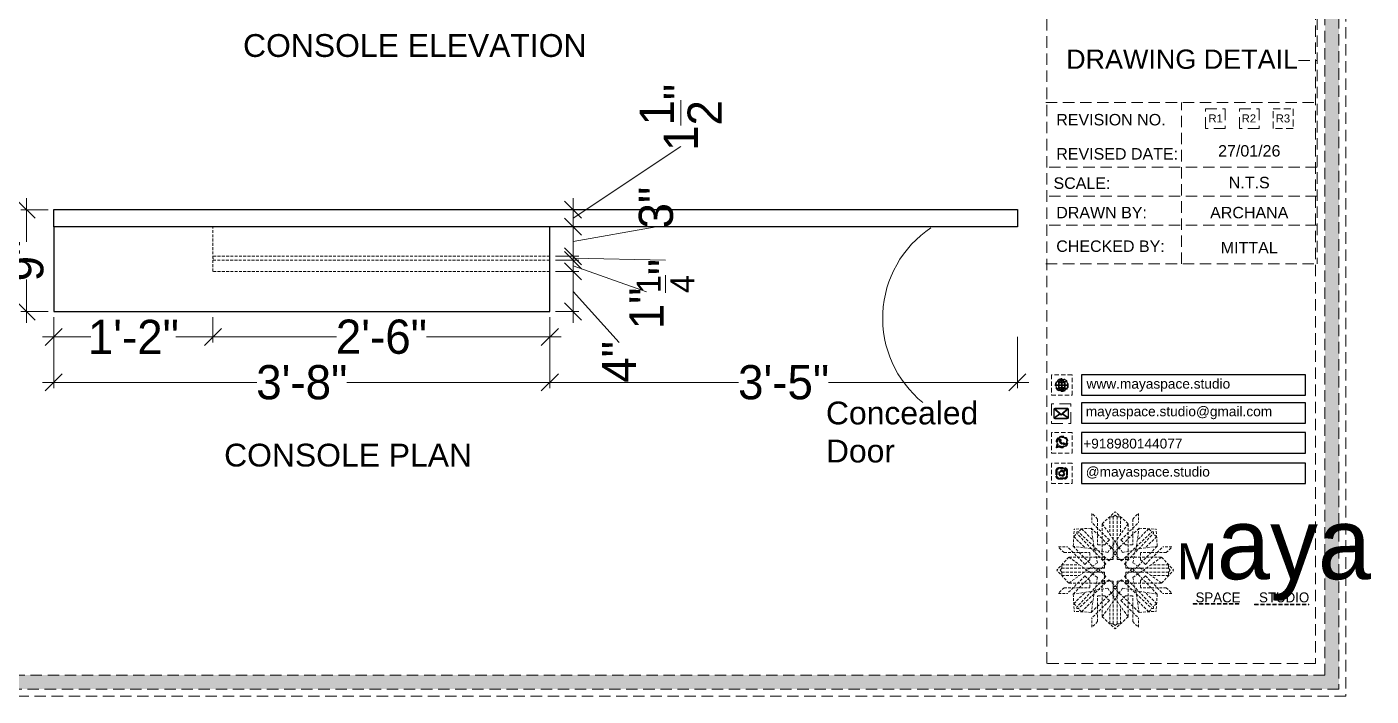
# Model space of a CAD drawing. Header units: millimetres. Extents: x 35877 to 3066687, y -650199 to -40525.
# Drawn here: x 145955 to 146072.9, y -179784.4 to -179725.8 of the extents above; entities that cross this region are included whole.
import ezdxf
from ezdxf.enums import TextEntityAlignment as Align

# ---------------------------------------------------------------- set-up
doc = ezdxf.new("R2010")
doc.units = ezdxf.units.MM
doc.header["$MEASUREMENT"] = 0
doc.header["$PDMODE"] = 35
for name, pattern in [('DASHED', [0.75, 0.5, -0.25]), ('DASHED2', [0.375, 0.25, -0.125]), ('DASHEDX2', [1.5, 1, -0.5])]:
    doc.linetypes.add(name, pattern=pattern)
doc.layers.get('Defpoints').update_dxf_attribs({"color": 220})
for name, color, linetype, lineweight in [('dim05', 1, 'Continuous', 13), ('Dimension', 10, 'DASHEDX2', 20), ('ELEC.', 5, 'Continuous', 20), ('FURNITURE', 32, 'Continuous', 9), ('furniture dimensions', 1, 'DASHED', 0), ('NAME PLATE', 7, 'Continuous', 25), ('wall', 7, 'Continuous', 30)]:
    doc.layers.add(name, color=color, linetype=linetype, lineweight=lineweight)
doc.styles.add('Arial', font='arial.ttf')
doc.styles.add('century g', font='GOTHIC.TTF')
doc.styles.get("Standard").update_dxf_attribs({"font": 'arial.ttf', "height": 6})
doc.dimstyles.new('Archana', dxfattribs={"dimtxt": 2, "dimasz": 0.75, "dimexe": 0.5, "dimexo": 0.5, "dimgap": 0, "dimtad": 0, "dimzin": 0, "dimdsep": 46, "dimlunit": 4, "dimtxsty": 'century g', "dimblk": 'OBLIQUE', "dimcen": 0, "dimdle": 1, "dimclrd": 256, "dimclre": 256, "dimclrt": 256, "dimadec": 0, "dimazin": 0, "dimtfac": 1, "dimtofl": 0, "dimtmove": 1, "dimatfit": 3, "dimfxl": 1, "dimfxlon": 1, "dimtolj": 1, "dimtzin": 0, "dimlwd": -1, "dimlwe": -1, "dimarcsym": 0})

# ---------------------------------------------------------------- blocks, each defined once
blk = doc.blocks.new('_Oblique')
at = {"layer": 'wall', "color": 0, "lineweight": -2}
blk.add_line((-0.5, -0.5), (0.5, 0.5), dxfattribs=at)
blk = doc.blocks.new('*D771')
at = {"layer": 'Defpoints', "color": 0, "linetype": 'Continuous', "lineweight": 0, "transparency": 16777216}
for p in [(146000.86, -179743.28), (146000.86, -179745.87), (146002.9, -179745.87)]:
    blk.add_point(p, dxfattribs=at)
at = {"layer": 'furniture dimensions', "color": 5, "linetype": 'Continuous', "transparency": 16777216}
for p, q in [((146002.9, -179742.28), (146002.9, -179746.87)), ((146002.9, -179744.57), (146010.18, -179743.28)), ((146001.36, -179745.87), (146003.4, -179745.87))]:
    blk.add_line(p, q, dxfattribs=at)
at = {"layer": 'furniture dimensions', "color": 5, "linetype": 'ByBlock', "transparency": 16777216}
blk.add_line((146001.36, -179743.28), (146003.4, -179743.28), dxfattribs=at)
at = {"layer": 'furniture dimensions', "color": 5, "linetype": 'Continuous', "transparency": 16777216, "xscale": 1.5, "yscale": 1.5, "zscale": 1.5}
for p, rotation in [((146002.9, -179743.28), 90), ((146002.9, -179745.87), 270)]:
    blk.add_blockref('_Oblique', p, dxfattribs=dict(at, rotation=rotation))
at = {"layer": 'furniture dimensions', "linetype": 'Continuous', "lineweight": 0, "transparency": 16777216, "insert": (146010.18, -179741.6), "char_height": 3, "attachment_point": 5, "rotation": 90, "style": 'century g'}
blk.add_mtext('\\A1;3"', dxfattribs=at)
blk = doc.blocks.new('*D772')
at = {"layer": 'Defpoints', "color": 0, "linetype": 'Continuous', "lineweight": 0, "transparency": 16777216}
for p in [(146000.86, -179745.87), (146000.86, -179746.21), (146002.9, -179746.21)]:
    blk.add_point(p, dxfattribs=at)
at = {"layer": 'furniture dimensions', "color": 5, "linetype": 'Continuous', "transparency": 16777216}
for p, q in [((146002.9, -179744.87), (146002.9, -179747.21)), ((146001.36, -179746.21), (146003.4, -179746.21)), ((146002.9, -179746.04), (146011, -179746.21))]:
    blk.add_line(p, q, dxfattribs=at)
at = {"layer": 'furniture dimensions', "color": 5, "linetype": 'ByBlock', "transparency": 16777216}
blk.add_line((146001.36, -179745.87), (146003.4, -179745.87), dxfattribs=at)
at = {"layer": 'furniture dimensions', "color": 5, "linetype": 'Continuous', "transparency": 16777216, "xscale": 1.5, "yscale": 1.5, "zscale": 1.5}
for p, rotation in [((146002.9, -179745.87), 90), ((146002.9, -179746.21), 270)]:
    blk.add_blockref('_Oblique', p, dxfattribs=dict(at, rotation=rotation))
at = {"layer": 'furniture dimensions', "linetype": 'Continuous', "lineweight": 0, "transparency": 16777216, "insert": (146011, -179747.59), "char_height": 3, "attachment_point": 5, "rotation": 90, "style": 'century g'}
blk.add_mtext('\\A1;{\\H0.7x;\\S1/4;}"', dxfattribs=at)
blk = doc.blocks.new('*D773')
at = {"layer": 'Defpoints', "color": 0, "linetype": 'Continuous', "lineweight": 0, "transparency": 16777216}
for p in [(146000.86, -179746.21), (146000.86, -179747.19), (146002.9, -179747.19)]:
    blk.add_point(p, dxfattribs=at)
at = {"layer": 'furniture dimensions', "color": 5, "linetype": 'ByBlock', "transparency": 16777216}
blk.add_line((146001.36, -179746.21), (146003.4, -179746.21), dxfattribs=at)
at = {"layer": 'furniture dimensions', "color": 5, "linetype": 'Continuous', "transparency": 16777216}
for p, q in [((146002.9, -179745.21), (146002.9, -179748.19)), ((146001.36, -179747.19), (146003.4, -179747.19)), ((146002.9, -179746.7), (146009.34, -179748.98))]:
    blk.add_line(p, q, dxfattribs=at)
at = {"layer": 'furniture dimensions', "color": 5, "linetype": 'Continuous', "transparency": 16777216, "xscale": 1.5, "yscale": 1.5, "zscale": 1.5}
for p, rotation in [((146002.9, -179746.21), 90), ((146002.9, -179747.19), 270)]:
    blk.add_blockref('_Oblique', p, dxfattribs=dict(at, rotation=rotation))
at = {"layer": 'furniture dimensions', "linetype": 'Continuous', "lineweight": 0, "transparency": 16777216, "insert": (146009.34, -179750.44), "char_height": 3, "attachment_point": 5, "rotation": 90, "style": 'century g'}
blk.add_mtext('\\A1;1"', dxfattribs=at)
blk = doc.blocks.new('*D774')
at = {"layer": 'Defpoints', "color": 0, "linetype": 'Continuous', "lineweight": 0, "transparency": 16777216}
for p in [(146000.86, -179747.19), (146000.86, -179750.71), (146002.9, -179750.71)]:
    blk.add_point(p, dxfattribs=at)
at = {"layer": 'furniture dimensions', "color": 5, "linetype": 'Continuous', "transparency": 16777216}
for p, q in [((146002.9, -179746.19), (146002.9, -179751.71)), ((146002.9, -179748.95), (146006.93, -179753.43)), ((146001.36, -179750.71), (146003.4, -179750.71))]:
    blk.add_line(p, q, dxfattribs=at)
at = {"layer": 'furniture dimensions', "color": 5, "linetype": 'ByBlock', "transparency": 16777216}
blk.add_line((146001.36, -179747.19), (146003.4, -179747.19), dxfattribs=at)
at = {"layer": 'furniture dimensions', "color": 5, "linetype": 'Continuous', "transparency": 16777216, "xscale": 1.5, "yscale": 1.5, "zscale": 1.5}
for p, rotation in [((146002.9, -179747.19), 90), ((146002.9, -179750.71), 270)]:
    blk.add_blockref('_Oblique', p, dxfattribs=dict(at, rotation=rotation))
at = {"layer": 'furniture dimensions', "linetype": 'Continuous', "lineweight": 0, "transparency": 16777216, "insert": (146006.93, -179755.13), "char_height": 3, "attachment_point": 5, "rotation": 90, "style": 'century g'}
blk.add_mtext('\\A1;4"', dxfattribs=at)
blk = doc.blocks.new('*D775')
at = {"layer": 'Defpoints', "color": 0, "linetype": 'Continuous', "lineweight": 0, "transparency": 16777216}
for p in [(146002.9, -179741.77), (146002.9, -179741.77), (146002.9, -179743.28)]:
    blk.add_point(p, dxfattribs=at)
at = {"layer": 'furniture dimensions', "color": 5, "linetype": 'Continuous', "transparency": 16777216}
for p, q in [((146002.9, -179742.53), (146012.34, -179736.23)), ((146002.9, -179744.28), (146002.9, -179740.77)), ((146002.9, -179741.77), (146002.4, -179741.77))]:
    blk.add_line(p, q, dxfattribs=at)
at = {"layer": 'furniture dimensions', "color": 5, "linetype": 'ByBlock', "transparency": 16777216}
blk.add_line((146002.9, -179743.28), (146003.4, -179743.28), dxfattribs=at)
at = {"layer": 'furniture dimensions', "color": 5, "linetype": 'Continuous', "transparency": 16777216, "xscale": 1.5, "yscale": 1.5, "zscale": 1.5}
for p, rotation in [((146002.9, -179741.77), 90), ((146002.9, -179743.28), 270)]:
    blk.add_blockref('_Oblique', p, dxfattribs=dict(at, rotation=rotation))
at = {"layer": 'furniture dimensions', "linetype": 'Continuous', "lineweight": 0, "transparency": 16777216, "insert": (146012.34, -179733.69), "char_height": 3, "attachment_point": 5, "rotation": 90, "style": 'century g'}
blk.add_mtext('\\A1;1{\\H1x;\\S1/2;}"', dxfattribs=at)
blk = doc.blocks.new('*D776')
at = {"layer": 'Defpoints', "color": 0, "linetype": 'Continuous', "lineweight": 0, "transparency": 16777216}
for p in [(145957.36, -179750.71), (145971.32, -179750.71), (145957.36, -179752.94)]:
    blk.add_point(p, dxfattribs=at)
at = {"layer": 'furniture dimensions', "color": 5, "linetype": 'Continuous', "transparency": 16777216}
for p, q in [((145957.36, -179751.21), (145957.36, -179753.44)), ((145956.36, -179752.94), (145960.62, -179752.94)), ((145972.32, -179752.94), (145968.06, -179752.94))]:
    blk.add_line(p, q, dxfattribs=at)
at = {"layer": 'furniture dimensions', "color": 5, "linetype": 'ByBlock', "transparency": 16777216}
blk.add_line((145971.32, -179751.21), (145971.32, -179753.44), dxfattribs=at)
at = {"layer": 'furniture dimensions', "color": 5, "linetype": 'Continuous', "transparency": 16777216, "xscale": 1.5, "yscale": 1.5, "zscale": 1.5, "rotation": 180}
blk.add_blockref('_Oblique', (145957.36, -179752.94), dxfattribs=at)
at = {"layer": 'furniture dimensions', "color": 5, "linetype": 'Continuous', "transparency": 16777216, "xscale": 1.5, "yscale": 1.5, "zscale": 1.5}
blk.add_blockref('_Oblique', (145971.32, -179752.94), dxfattribs=at)
at = {"layer": 'furniture dimensions', "linetype": 'Continuous', "lineweight": 0, "transparency": 16777216, "insert": (145964.34, -179752.94), "char_height": 3, "attachment_point": 5, "style": 'century g'}
blk.add_mtext('\\A1;1\'-2"', dxfattribs=at)
blk = doc.blocks.new('*D777')
at = {"layer": 'Defpoints', "color": 0, "linetype": 'Continuous', "lineweight": 0, "transparency": 16777216}
for p in [(145971.32, -179750.71), (146000.86, -179750.71), (146000.86, -179752.94)]:
    blk.add_point(p, dxfattribs=at)
at = {"layer": 'furniture dimensions', "color": 5, "linetype": 'ByBlock', "transparency": 16777216}
blk.add_line((145971.32, -179751.21), (145971.32, -179753.44), dxfattribs=at)
at = {"layer": 'furniture dimensions', "color": 5, "linetype": 'Continuous', "transparency": 16777216}
for p, q in [((146000.86, -179751.21), (146000.86, -179753.44)), ((145970.32, -179752.94), (145982.14, -179752.94)), ((146001.86, -179752.94), (145990.05, -179752.94))]:
    blk.add_line(p, q, dxfattribs=at)
at = {"layer": 'furniture dimensions', "color": 5, "linetype": 'Continuous', "transparency": 16777216, "xscale": 1.5, "yscale": 1.5, "zscale": 1.5, "rotation": 180}
blk.add_blockref('_Oblique', (145971.32, -179752.94), dxfattribs=at)
at = {"layer": 'furniture dimensions', "color": 5, "linetype": 'Continuous', "transparency": 16777216, "xscale": 1.5, "yscale": 1.5, "zscale": 1.5}
blk.add_blockref('_Oblique', (146000.86, -179752.94), dxfattribs=at)
at = {"layer": 'furniture dimensions', "linetype": 'Continuous', "lineweight": 0, "transparency": 16777216, "insert": (145986.09, -179752.94), "char_height": 3, "attachment_point": 5, "style": 'century g'}
blk.add_mtext('\\A1;2\'-6"', dxfattribs=at)
blk = doc.blocks.new('*D778')
at = {"layer": 'Defpoints', "color": 0, "linetype": 'Continuous', "lineweight": 0, "transparency": 16777216}
for p in [(145957.36, -179750.71), (146000.86, -179750.71), (146000.86, -179756.93)]:
    blk.add_point(p, dxfattribs=at)
at = {"layer": 'furniture dimensions', "color": 5, "linetype": 'ByBlock', "transparency": 16777216}
blk.add_line((145957.36, -179752.93), (145957.36, -179757.43), dxfattribs=at)
at = {"layer": 'furniture dimensions', "color": 5, "linetype": 'Continuous', "transparency": 16777216}
for p, q in [((146000.86, -179752.93), (146000.86, -179757.43)), ((145956.36, -179756.93), (145975.16, -179756.93)), ((146001.86, -179756.93), (145983.05, -179756.93))]:
    blk.add_line(p, q, dxfattribs=at)
at = {"layer": 'furniture dimensions', "color": 5, "linetype": 'Continuous', "transparency": 16777216, "xscale": 1.5, "yscale": 1.5, "zscale": 1.5, "rotation": 180}
blk.add_blockref('_Oblique', (145957.36, -179756.93), dxfattribs=at)
at = {"layer": 'furniture dimensions', "color": 5, "linetype": 'Continuous', "transparency": 16777216, "xscale": 1.5, "yscale": 1.5, "zscale": 1.5}
blk.add_blockref('_Oblique', (146000.86, -179756.93), dxfattribs=at)
at = {"layer": 'furniture dimensions', "linetype": 'Continuous', "lineweight": 0, "transparency": 16777216, "insert": (145979.11, -179756.93), "char_height": 3, "attachment_point": 5, "style": 'century g'}
blk.add_mtext('\\A1;3\'-8"', dxfattribs=at)
blk = doc.blocks.new('*D779')
at = {"layer": 'Defpoints', "color": 0, "linetype": 'Continuous', "lineweight": 0, "transparency": 16777216}
for p in [(145954.97, -179741.78), (145957.36, -179741.78), (145957.36, -179750.71)]:
    blk.add_point(p, dxfattribs=at)
at = {"layer": 'furniture dimensions', "color": 5, "linetype": 'Continuous', "transparency": 16777216}
for p, q in [((145954.97, -179740.78), (145954.97, -179744.59)), ((145956.86, -179741.78), (145954.47, -179741.78)), ((145954.97, -179751.71), (145954.97, -179747.9))]:
    blk.add_line(p, q, dxfattribs=at)
at = {"layer": 'furniture dimensions', "color": 5, "linetype": 'ByBlock', "transparency": 16777216}
blk.add_line((145956.86, -179750.71), (145954.47, -179750.71), dxfattribs=at)
at = {"layer": 'furniture dimensions', "color": 5, "linetype": 'Continuous', "transparency": 16777216, "xscale": 1.5, "yscale": 1.5, "zscale": 1.5}
for p, rotation in [((145954.97, -179741.78), 90), ((145954.97, -179750.71), 270)]:
    blk.add_blockref('_Oblique', p, dxfattribs=dict(at, rotation=rotation))
at = {"layer": 'furniture dimensions', "linetype": 'Continuous', "lineweight": 0, "transparency": 16777216, "insert": (145954.97, -179746.24), "char_height": 3, "attachment_point": 5, "rotation": 90, "style": 'century g'}
blk.add_mtext('\\A1;9"', dxfattribs=at)
blk = doc.blocks.new('*D780')
at = {"layer": 'Defpoints', "color": 0, "linetype": 'Continuous', "lineweight": 0, "transparency": 16777216}
for p in [(146041.86, -179743.28), (146000.86, -179750.71), (146041.86, -179756.93)]:
    blk.add_point(p, dxfattribs=at)
at = {"layer": 'furniture dimensions', "color": 5, "linetype": 'ByBlock', "transparency": 16777216}
blk.add_line((146000.86, -179752.93), (146000.86, -179757.43), dxfattribs=at)
at = {"layer": 'furniture dimensions', "color": 5, "linetype": 'Continuous', "transparency": 16777216}
for p, q in [((146041.86, -179752.93), (146041.86, -179757.43)), ((145999.86, -179756.93), (146017.41, -179756.93)), ((146042.86, -179756.93), (146025.3, -179756.93))]:
    blk.add_line(p, q, dxfattribs=at)
at = {"layer": 'furniture dimensions', "color": 5, "linetype": 'Continuous', "transparency": 16777216, "xscale": 1.5, "yscale": 1.5, "zscale": 1.5, "rotation": 180}
blk.add_blockref('_Oblique', (146000.86, -179756.93), dxfattribs=at)
at = {"layer": 'furniture dimensions', "color": 5, "linetype": 'Continuous', "transparency": 16777216, "xscale": 1.5, "yscale": 1.5, "zscale": 1.5}
blk.add_blockref('_Oblique', (146041.86, -179756.93), dxfattribs=at)
at = {"layer": 'furniture dimensions', "linetype": 'Continuous', "lineweight": 0, "transparency": 16777216, "insert": (146021.36, -179756.93), "char_height": 3, "attachment_point": 5, "style": 'century g'}
blk.add_mtext('\\A1;3\'-5"', dxfattribs=at)
blk = doc.blocks.new('FSFSF')
at = {"color": 42, "lineweight": 5, "true_color": 0xe0ac11}
for p, q in [((28600.03, 143.51), (28600.03, 140.16)), ((28602.15, 141.41), (28600.03, 143.51)), ((28603.86, 139.69), (28608.58, 144.08)), ((28613.31, 139.69), (28608.58, 144.08)), ((28615.02, 141.41), (28617.14, 143.51)), ((28617.14, 143.51), (28617.14, 140.16)), ((28606.47, 133.76), (28600.03, 140.16)), ((28602.15, 141.41), (28602.15, 131.95)), ((28603.86, 126.58), (28603.86, 139.69)), ((28603.86, 139.69), (28608.58, 133.02)), ((28607.9, 142.22), (28606.58, 142.22)), ((28606.58, 142.22), (28606.58, 135.84)), ((28607.9, 142.22), (28608.58, 142.85)), ((28607.9, 142.22), (28607.9, 126.58)), ((28609.27, 142.22), (28608.59, 142.85)), ((28613.31, 139.69), (28608.59, 133.02)), ((28609.27, 142.22), (28609.27, 126.58)), ((28609.27, 142.22), (28610.59, 142.22)), ((28610.59, 142.22), (28610.59, 135.84)), ((28610.7, 133.76), (28617.14, 140.16)), ((28613.31, 126.58), (28613.31, 139.69)), ((28615.02, 141.41), (28615.02, 131.95)), ((28593.19, 131.45), (28593.54, 137.71)), ((28593.39, 135), (28594.56, 136.12)), ((28593.39, 135), (28597.6, 130.78)), ((28599.8, 138.06), (28593.54, 137.71)), ((28595.12, 136.69), (28594.53, 136.69)), ((28594.56, 136.12), (28594.56, 136.71)), ((28605.17, 124.98), (28594.56, 136.12)), ((28596.24, 137.86), (28595.12, 136.69)), ((28606.27, 126.08), (28595.12, 136.69)), ((28596.24, 137.86), (28600.47, 133.65)), ((28601.03, 130), (28599.8, 138.06)), ((28599.8, 138.05), (28608.58, 129.56)), ((28606.47, 133.76), (28604.75, 131.95)), ((28617.37, 138.05), (28608.59, 129.56)), ((28610.7, 133.76), (28612.42, 131.95)), ((28610.9, 126.08), (28622.05, 136.69)), ((28612.02, 124.98), (28622.62, 136.12)), ((28616.14, 130), (28617.37, 138.06)), ((28620.93, 137.86), (28616.7, 133.65)), ((28617.37, 138.06), (28623.63, 137.71)), ((28623.8, 135), (28619.59, 130.78)), ((28620.93, 137.86), (28622.05, 136.69)), ((28622.05, 136.69), (28622.64, 136.69)), ((28622.62, 136.12), (28622.62, 136.71)), ((28623.8, 135), (28622.62, 136.12)), ((28624, 131.45), (28623.65, 137.71)), ((28587.73, 131.22), (28591.08, 131.22)), ((28589.84, 129.1), (28587.73, 131.22)), ((28589.84, 129.1), (28599.29, 129.1)), ((28597.49, 124.78), (28591.08, 131.22)), ((28593.19, 131.45), (28601.69, 122.67)), ((28601.25, 130.22), (28593.19, 131.45)), ((28599.29, 126.5), (28599.29, 129.1)), ((28605.86, 129.18), (28601.03, 130)), ((28602.07, 125.39), (28601.25, 130.22)), ((28604.75, 131.95), (28602.15, 131.95)), ((28605.86, 129.18), (28608.58, 133.02)), ((28607.9, 128.92), (28608.58, 129.56)), ((28607.9, 128.92), (28608.58, 128.27)), ((28611.31, 129.18), (28608.59, 133.02)), ((28609.27, 128.92), (28608.59, 129.56)), ((28609.27, 128.92), (28608.59, 128.27)), ((28611.31, 129.18), (28616.14, 130)), ((28612.42, 131.95), (28615.02, 131.95)), ((28615.12, 125.39), (28615.94, 130.22)), ((28623.99, 131.45), (28615.5, 122.67)), ((28615.94, 130.22), (28624, 131.45)), ((28627.34, 129.1), (28617.89, 129.1)), ((28617.89, 126.5), (28617.89, 129.1)), ((28619.7, 124.78), (28626.1, 131.22)), ((28629.45, 131.22), (28626.1, 131.22)), ((28627.34, 129.1), (28629.45, 131.22)), ((28591.56, 127.39), (28587.17, 122.66)), ((28589.03, 123.35), (28589.03, 124.67)), ((28589.03, 124.67), (28595.4, 124.67)), ((28604.66, 127.39), (28591.56, 127.39)), ((28591.56, 127.39), (28598.23, 122.67)), ((28597.49, 124.78), (28599.29, 126.5)), ((28602.07, 125.39), (28598.23, 122.67)), ((28605.17, 124.98), (28602.97, 122.67)), ((28603.68, 126.54), (28603.68, 127.39)), ((28604.66, 126.54), (28603.68, 126.54)), ((28604.71, 127.57), (28603.86, 127.57)), ((28607.9, 126.58), (28603.86, 126.58)), ((28604.66, 123.35), (28604.66, 127.39)), ((28604.7, 126.58), (28604.71, 127.57)), ((28606.27, 126.08), (28608.58, 128.27)), ((28610.9, 126.08), (28608.59, 128.27)), ((28609.27, 126.58), (28613.31, 126.58)), ((28612.02, 124.98), (28614.21, 122.67)), ((28612.46, 126.58), (28612.46, 127.57)), ((28612.46, 127.57), (28613.31, 127.57)), ((28612.52, 123.35), (28612.52, 127.39)), ((28612.52, 127.39), (28625.63, 127.39)), ((28612.52, 126.54), (28613.51, 126.54)), ((28613.51, 126.54), (28613.51, 127.39)), ((28615.12, 125.39), (28618.96, 122.67)), ((28619.7, 124.78), (28617.89, 126.5)), ((28625.63, 127.39), (28618.96, 122.67)), ((28628.16, 124.67), (28621.78, 124.67)), ((28625.63, 127.39), (28630.02, 122.66)), ((28628.16, 123.35), (28628.16, 124.67)), ((28591.56, 117.94), (28587.17, 122.66)), ((28589.03, 123.35), (28588.4, 122.67)), ((28589.03, 121.98), (28588.4, 122.65)), ((28589.03, 123.35), (28604.66, 123.35)), ((28589.03, 121.98), (28604.66, 121.98)), ((28589.03, 121.98), (28589.03, 120.66)), ((28589.03, 120.66), (28595.4, 120.66)), ((28597.49, 120.54), (28591.08, 114.11)), ((28591.56, 117.94), (28598.23, 122.65)), ((28593.19, 113.88), (28601.69, 122.65)), ((28605.17, 120.35), (28594.56, 109.2)), ((28606.27, 119.15), (28595.12, 108.54)), ((28597.49, 120.54), (28599.29, 118.83)), ((28602.07, 119.94), (28598.23, 122.65)), ((28599.29, 118.83), (28599.29, 116.23)), ((28602.07, 119.94), (28601.25, 115.1)), ((28602.33, 123.35), (28601.69, 122.67)), ((28602.33, 121.98), (28601.69, 122.65)), ((28602.33, 123.35), (28602.97, 122.67)), ((28602.33, 121.98), (28602.97, 122.65)), ((28605.17, 120.35), (28602.97, 122.65)), ((28604.66, 118.78), (28603.68, 118.78)), ((28603.68, 118.78), (28603.68, 117.94)), ((28607.9, 118.65), (28603.86, 118.65)), ((28603.86, 118.65), (28603.86, 105.54)), ((28604.66, 121.98), (28604.66, 117.94)), ((28604.7, 118.65), (28604.71, 117.66)), ((28606.27, 119.15), (28608.58, 116.96)), ((28607.9, 103.01), (28607.9, 118.65)), ((28610.9, 119.15), (28608.59, 116.96)), ((28609.27, 118.65), (28613.31, 118.65)), ((28609.27, 103.01), (28609.27, 118.65)), ((28610.9, 119.15), (28622.05, 108.54)), ((28612.02, 120.35), (28614.21, 122.65)), ((28612.02, 120.35), (28622.62, 109.2)), ((28612.46, 118.65), (28612.46, 117.66)), ((28628.16, 123.35), (28612.52, 123.35)), ((28612.52, 121.98), (28612.52, 117.94)), ((28628.16, 121.98), (28612.52, 121.98)), ((28612.52, 118.78), (28613.51, 118.78)), ((28613.31, 118.65), (28613.31, 105.54)), ((28613.51, 118.78), (28613.51, 117.94)), ((28614.85, 123.35), (28614.21, 122.67)), ((28614.85, 121.98), (28614.21, 122.65)), ((28614.85, 123.35), (28615.5, 122.67)), ((28614.85, 121.98), (28615.5, 122.65)), ((28615.12, 119.94), (28618.96, 122.65)), ((28615.12, 119.94), (28615.94, 115.1)), ((28623.99, 113.88), (28615.5, 122.65)), ((28619.7, 120.54), (28617.89, 118.83)), ((28617.89, 118.83), (28617.89, 116.23)), ((28625.63, 117.94), (28618.96, 122.65)), ((28619.7, 120.54), (28626.1, 114.11)), ((28628.16, 120.66), (28621.78, 120.66)), ((28625.63, 117.94), (28630.02, 122.66)), ((28628.16, 123.35), (28628.78, 122.67)), ((28628.16, 121.98), (28628.78, 122.65)), ((28628.16, 121.98), (28628.16, 120.66)), ((28589.84, 116.23), (28587.73, 114.11)), ((28587.73, 114.11), (28591.08, 114.11)), ((28589.84, 116.23), (28599.29, 116.23)), ((28604.66, 117.94), (28591.56, 117.94)), ((28601.25, 115.1), (28593.19, 113.87)), ((28593.19, 113.87), (28593.54, 107.62)), ((28593.39, 110.32), (28597.6, 114.55)), ((28599.8, 107.17), (28608.58, 115.67)), ((28601.03, 115.23), (28599.8, 107.17)), ((28605.86, 116.05), (28601.03, 115.23)), ((28604.71, 117.66), (28603.86, 117.66)), ((28605.86, 116.05), (28608.58, 112.21)), ((28607.9, 116.31), (28608.58, 116.96)), ((28607.9, 116.31), (28608.58, 115.67)), ((28609.27, 116.31), (28608.59, 116.96)), ((28609.27, 116.31), (28608.59, 115.67)), ((28611.31, 116.05), (28608.59, 112.21)), ((28617.37, 107.17), (28608.59, 115.67)), ((28611.31, 116.05), (28616.14, 115.23)), ((28612.46, 117.66), (28613.31, 117.66)), ((28612.52, 117.94), (28625.63, 117.94)), ((28615.94, 115.1), (28624, 113.87)), ((28616.14, 115.23), (28617.37, 107.17)), ((28627.34, 116.23), (28617.89, 116.23)), ((28623.8, 110.32), (28619.59, 114.55)), ((28624, 113.87), (28623.65, 107.62)), ((28629.45, 114.11), (28626.1, 114.11)), ((28627.34, 116.23), (28629.45, 114.11)), ((28593.39, 110.32), (28594.56, 109.2)), ((28594.56, 109.2), (28594.56, 108.61)), ((28596.24, 107.37), (28600.47, 111.58)), ((28606.47, 111.47), (28600.03, 105.07)), ((28602.15, 103.82), (28602.15, 113.27)), ((28604.75, 113.27), (28602.15, 113.27)), ((28603.86, 105.54), (28608.58, 112.21)), ((28606.47, 111.47), (28604.75, 113.27)), ((28606.58, 103.01), (28606.58, 109.38)), ((28613.31, 105.54), (28608.59, 112.21)), ((28610.59, 103.01), (28610.59, 109.38)), ((28610.7, 111.47), (28612.42, 113.27)), ((28610.7, 111.47), (28617.14, 105.07)), ((28612.42, 113.27), (28615.02, 113.27)), ((28615.02, 103.82), (28615.02, 113.27)), ((28620.93, 107.37), (28616.7, 111.58)), ((28623.8, 110.32), (28622.62, 109.2)), ((28622.62, 109.2), (28622.62, 108.61)), ((28599.8, 107.17), (28593.54, 107.52)), ((28595.12, 108.54), (28594.53, 108.54)), ((28596.24, 107.37), (28595.12, 108.54)), ((28600.03, 101.71), (28600.03, 105.07)), ((28602.15, 103.82), (28600.03, 101.71)), ((28603.86, 105.54), (28608.58, 101.15)), ((28613.31, 105.54), (28608.58, 101.15)), ((28615.02, 103.82), (28617.14, 101.71)), ((28617.14, 101.71), (28617.14, 105.07)), ((28617.37, 107.17), (28623.63, 107.52)), ((28620.93, 107.37), (28622.05, 108.54)), ((28622.05, 108.54), (28622.64, 108.54)), ((28607.9, 103.01), (28606.58, 103.01)), ((28607.9, 103.01), (28608.58, 102.38)), ((28609.27, 103.01), (28608.59, 102.38)), ((28609.27, 103.01), (28610.59, 103.01))]:
    blk.add_line(p, q, dxfattribs=at)
blk = doc.blocks.new('hgwg')
at = {"layer": 'Dimension', "true_color": 0xd39e00}
h = blk.add_hatch(color=42, dxfattribs=at)
h.dxf.hatch_style = 1
h.paths.add_polyline_path([(27505.71, 45.05), (27494.27, 45.05), (27494.27, 44.9), (27505.71, 44.9)])
h = blk.add_hatch(color=42, dxfattribs=at)
h.dxf.hatch_style = 1
h.paths.add_polyline_path([(27523.3, 44.9), (27509.68, 44.9), (27509.68, 44.75), (27523.3, 44.75)])
at = {"layer": 'Dimension', "color": 42, "true_color": 0xd39e00}
for p, q in [((27494.27, 45.05), (27505.71, 45.05)), ((27494.27, 44.9), (27494.27, 45.05)), ((27494.27, 44.9), (27505.71, 44.9)), ((27505.71, 45.05), (27505.71, 44.9)), ((27509.68, 44.9), (27523.3, 44.9)), ((27509.68, 44.9), (27509.68, 44.75)), ((27509.68, 44.75), (27523.3, 44.75)), ((27523.3, 44.75), (27523.3, 44.9))]:
    blk.add_line(p, q, dxfattribs=at)
at = {"layer": 'Dimension', "color": 42, "true_color": 0xd39e00, "attachment_point": 1}
for s, width, insert, char_height in [('{\\fCinzel|b0|i0|c0|p2;\\H1.5x;M\\fAmsterdam One|b0|i0|c0|p2;\\H2x;aya}', 85.3277, (27490.17, 69.17), 6), ('{\\fCinzel|b0|i0|c0|p0;SPACE     STUDIO}', 66.129, (27494.83, 47.86), 2.5)]:
    blk.add_mtext_dynamic_manual_height_columns(s, width=width, gutter_width=30, heights=[0], dxfattribs=dict(at, insert=insert, char_height=char_height))
blk = doc.blocks.new('aggerg')
at = {"layer": 'Dimension', "color": 42, "true_color": 0xd39e00}
blk.add_lwpolyline([(-1.41, 1.41), (1.41, 1.41), (1.41, -1.41), (-1.41, -1.41)], close=True, dxfattribs=at)
at = {"layer": 'NAME PLATE', "lineweight": 0, "insert": (-0.03, 0.62), "char_height": 1.151, "width": 2.2458, "attachment_point": 2, "style": 'Arial'}
blk.add_mtext('R3', dxfattribs=at)
blk = doc.blocks.new('QEGW4TG')
at = {"layer": 'Dimension', "true_color": 0x000000}
h = blk.add_hatch(color=18, dxfattribs=at)
h.dxf.hatch_style = 1
h.paths.add_polyline_path([(2.69, 1.93, 0.170513), (2.95, 1.97, 0.190337), (3.11, 2.18, 0.316231), (3.07, 2.28), (2.79, 2.37, 0.273721), (2.69, 2.34, 0.040749), (2.63, 2.27, -0.441282), (2.53, 2.25, -0.11828), (2.06, 2.64, -0.441282), (2.07, 2.74, 0.040749), (2.13, 2.81, 0.290083), (2.14, 2.92), (2.01, 3.18, 0.316231), (1.91, 3.2, 0.190337), (1.73, 3, 0.170513), (1.72, 2.74, 0.252784)], flags=0)
h.paths.add_polyline_path([(1.19, 1.98), (1.03, 1.3, 0.550912), (1.11, 1.23), (1.75, 1.39, 6.344125)])
h.paths.add_polyline_path([(1.81, 1.7), (1.4, 1.6), (1.5, 2.03, -9.071339)], flags=16)
h.paths.add_polyline_path([(3.11, 2.16, -0.17811), (2.95, 1.97, -0.170513), (2.69, 1.93, -0.252784), (1.72, 2.74, -0.170513), (1.73, 3, -0.17811), (1.89, 3.19, -0.370089), (2.01, 3.18), (2.14, 2.92, -0.307185), (2.13, 2.8, -0.041087), (2.06, 2.73, 0.321676), (2.05, 2.65, 0.126524), (2.55, 2.24, 0.312216), (2.62, 2.26, -0.041087), (2.68, 2.34, -0.290673), (2.79, 2.37), (3.07, 2.28, -0.370089)], flags=0)
h = blk.add_hatch(color=18, dxfattribs=at)
h.dxf.hatch_style = 1
h.paths.add_polyline_path([(2.79, 2.37, 0.273721), (2.69, 2.34, 0.040749), (2.63, 2.27, -0.441282), (2.53, 2.25, -0.11828), (2.06, 2.64, -0.441282), (2.07, 2.74, 0.040749), (2.13, 2.81, 0.290083), (2.14, 2.92), (2.01, 3.18, 0.316231), (1.91, 3.2, 0.190337), (1.73, 3, 0.170513), (1.72, 2.74, 0.252784), (2.69, 1.93, 0.170513), (2.95, 1.97, 0.190337), (3.11, 2.18, 0.316231), (3.07, 2.28)])
for p, q in [((2.01, 3.18), (2.14, 2.92)), ((1.19, 1.98), (1.03, 1.3)), ((1.1, 1.23), (1.75, 1.39)), ((1.5, 2.03), (1.4, 1.6)), ((1.4, 1.6), (1.81, 1.7)), ((3.07, 2.28), (2.8, 2.36))]:
    blk.add_line(p, q)
blk.add_lwpolyline([(0, 0), (4.68, 0), (4.68, 4.68), (0, 4.68)], close=True)
for centre, radius, start, end in [((2.39, 2.56), 1.34, 241.4727, 205.6422), ((2.39, 2.56), 1.04, 235.9962, 210.8333), ((2.07, 2.87), 0.364, 118.9685, 159.3648), ((1.94, 3.12), 0.0896, 41.8985, 123.1344), ((1.09, 1.29), 0.0598, 164.8483, 282.1458), ((2.09, 2.87), 0.39, 159.7007, 198.4072), ((2.96, 3.23), 1.33, 201.4218, 258.1669), ((2.11, 2.68), 0.066, 135.9932, 224.8892), ((1.67, 3.16), 0.586, 312.4617, 321.8728), ((3.12, 3.42), 1.31, 216.5455, 243.5279), ((2.05, 2.87), 0.104, 320.3924, 28.6971), ((2.57, 2.3), 0.066, 234.2482, 323.1441), ((3.11, 1.94), 0.586, 137.2645, 146.6756), ((2.76, 2.27), 0.104, 70.4402, 138.745), ((2.75, 2.31), 0.39, 260.7301, 299.4366), ((2.76, 2.29), 0.364, 299.7725, 340.1688), ((3.03, 2.2), 0.0896, 336.0029, 57.2388)]:
    blk.add_arc(centre, radius, start, end)
blk = doc.blocks.new('ASGERG')
at = {"layer": 'Dimension', "true_color": 0x000000}
h = blk.add_hatch(color=18, dxfattribs=at)
h.dxf.hatch_style = 1
h.paths.add_polyline_path([(0.99, 1.7, 0.353872), (1.69, 1.03), (2.96, 1.03, 0.353872), (3.66, 1.7), (3.66, 2.99, 0.353872), (2.96, 3.67), (1.69, 3.67, 0.353872), (0.99, 2.99)])
h.paths.add_polyline_path([(1.27, 2.97, -0.353872), (1.72, 3.4), (2.94, 3.4, -0.353872), (3.38, 2.97), (3.38, 1.72, -0.353872), (2.94, 1.3), (1.72, 1.3, -0.353872), (1.27, 1.72)], flags=16)
h.paths.add_polyline_path([(3.02, 2.35, -1), (1.64, 2.35, -1)], flags=0)
h.paths.add_polyline_path([(2.74, 2.35, -1), (1.92, 2.35, -1)], flags=0)
h.paths.add_polyline_path([(2.86, 3.02, -1), (3.19, 3.02, -1)], flags=0)
h.paths.add_polyline_path([(1.64, 2.35, 1), (3.02, 2.35, 1)], flags=0)
h = blk.add_hatch(color=18, dxfattribs=at)
h.dxf.hatch_style = 1
h.paths.add_polyline_path([(3.19, 3.02, 1), (2.86, 3.02, 1)])
h = blk.add_hatch(color=18, dxfattribs=at)
h.dxf.hatch_style = 1
h.paths.add_polyline_path([(1.64, 2.35, 1), (3.02, 2.35, 1)])
h.paths.add_polyline_path([(2.74, 2.35, -1), (1.92, 2.35, -1)], flags=16)
for p, q in [((1.69, 3.67), (2.96, 3.67)), ((2.94, 3.4), (1.72, 3.4)), ((0.99, 2.99), (0.99, 1.7)), ((1.27, 2.97), (1.27, 1.72)), ((1.69, 1.03), (2.96, 1.03)), ((2.94, 1.3), (1.72, 1.3)), ((3.38, 2.97), (3.38, 1.72)), ((3.66, 2.99), (3.66, 1.7))]:
    blk.add_line(p, q)
blk.add_lwpolyline([(0, 0), (4.68, 0), (4.68, 4.68), (0, 4.68)], close=True)
for centre, radius in [((3.02, 3.02), 0.168), ((2.33, 2.35), 0.694), ((2.33, 2.35), 0.414)]:
    blk.add_circle(centre, radius)
for centre, radius, start, end in [((1.76, 2.89), 0.778, 94.8631, 172.8127), ((1.76, 2.91), 0.491, 94.8631, 172.8127), ((2.9, 2.91), 0.491, 7.1873, 85.1369), ((2.89, 2.89), 0.778, 7.1873, 85.1369), ((1.76, 1.8), 0.778, 187.1873, 265.1369), ((1.76, 1.78), 0.491, 187.1873, 265.1369), ((2.9, 1.78), 0.491, 274.8631, 352.8127), ((2.89, 1.8), 0.778, 274.8631, 352.8127)]:
    blk.add_arc(centre, radius, start, end)
blk = doc.blocks.new('DTGWEGEARG')
at = {"layer": 'Dimension', "true_color": 0x000000}
h = blk.add_hatch(color=18, dxfattribs=at)
h.dxf.hatch_style = 1
h.paths.add_polyline_path([(3.83, 2.34, 1), (0.85, 2.34, 1)])
h.paths.add_polyline_path([(2.51, 1.01, 0.105795), (2.96, 1.58, -0.055205), (3.3, 1.41, -0.169822)], flags=16)
h.paths.add_polyline_path([(2.41, 1.12), (2.41, 1.69, -0.058279), (2.81, 1.63, -0.103353)], flags=16)
h.paths.add_polyline_path([(2.26, 1.13, -0.101741), (1.87, 1.63, -0.057171), (2.26, 1.69)], flags=16)
h.paths.add_polyline_path([(2.17, 1.01, -0.169822), (1.38, 1.41, -0.055205), (1.72, 1.58, 0.105795)], flags=16)
h.paths.add_polyline_path([(3.02, 1.72, 0.081336), (3.13, 2.27), (3.68, 2.27, -0.152069), (3.4, 1.52, 0.05687)], flags=16)
h.paths.add_polyline_path([(2.87, 1.77, 0.061945), (2.41, 1.84), (2.41, 2.27), (2.98, 2.27, -0.081344)], flags=16)
h.paths.add_polyline_path([(2.26, 1.84, 0.060923), (1.8, 1.77, -0.081344), (1.7, 2.27), (2.26, 2.27)], flags=16)
h.paths.add_polyline_path([(1.66, 1.72, 0.05687), (1.28, 1.52, -0.152069), (1, 2.27), (1.55, 2.27, 0.081336)], flags=16)
h.paths.add_polyline_path([(2.41, 2.42), (2.41, 2.83, 0.061945), (2.87, 2.91, -0.080009), (2.98, 2.42)], flags=16)
h.paths.add_polyline_path([(3.13, 2.42, 0.080116), (3.02, 2.96, 0.05687), (3.4, 3.16, 0.028258), (3.3, 3.27, -0.055205), (2.96, 3.1, 0.105795), (2.51, 3.67, -0.36029), (3.68, 2.42)], flags=16)
h.paths.add_polyline_path([(2.26, 2.42), (1.7, 2.42, -0.080009), (1.8, 2.91, 0.060923), (2.26, 2.84)], flags=16)
h.paths.add_polyline_path([(1.55, 2.42), (1, 2.42, -0.150466), (1.28, 3.16, 0.05687), (1.66, 2.96, 0.080116)], flags=16)
h.paths.add_polyline_path([(2.41, 2.98), (2.41, 3.56, -0.103353), (2.81, 3.05, -0.058279)], flags=16)
h.paths.add_polyline_path([(2.26, 2.99, -0.057171), (1.87, 3.05, -0.101741), (2.26, 3.55)], flags=16)
h.paths.add_polyline_path([(1.72, 3.1, -0.055205), (1.38, 3.27, -0.169822), (2.17, 3.67, 0.105795)], flags=16)
blk.add_lwpolyline([(0, 0), (4.68, 0), (4.68, 4.68), (0, 4.68)], close=True)
at = {"layer": 'Dimension', "color": 18, "true_color": 0x000000}
for p, q in [((2.26, 3.55), (2.26, 2.99)), ((2.41, 3.56), (2.41, 2.98)), ((1, 2.42), (1.55, 2.42)), ((1, 2.27), (1.55, 2.27)), ((1.7, 2.42), (2.26, 2.42)), ((1.7, 2.27), (2.26, 2.27)), ((2.26, 2.84), (2.26, 2.42)), ((2.26, 2.27), (2.26, 1.84)), ((2.26, 1.69), (2.26, 1.13)), ((2.41, 2.83), (2.41, 2.42)), ((2.41, 2.42), (2.98, 2.42)), ((2.41, 2.27), (2.98, 2.27)), ((2.41, 2.27), (2.41, 1.84)), ((2.41, 1.69), (2.41, 1.12)), ((3.13, 2.42), (3.68, 2.42)), ((3.13, 2.27), (3.68, 2.27))]:
    blk.add_line(p, q, dxfattribs=at)
blk.add_circle((2.34, 2.34), 1.49, dxfattribs=at)
for centre, radius, start, end in [((2.34, 2.34), 1.34, 142.3819, 176.6093), ((2.34, 4.74), 1.9, 236.1399, 249.1595), ((2.34, 2.34), 1.34, 97.3549, 135.9073), ((2.34, 4.74), 1.75, 236.7417, 249.3811), ((3.28, 2.34), 1.73, 129.9301, 154.0867), ((3.28, 2.34), 1.58, 130.1073, 153.3446), ((1.4, 2.34), 1.58, 26.6554, 50.2584), ((2.34, 2.34), 1.34, 3.3907, 82.6451), ((1.4, 2.34), 1.73, 25.9133, 50.0699), ((2.34, 4.74), 1.75, 290.6189, 303.2583), ((2.34, 4.74), 1.9, 290.8405, 303.8601), ((2.34, 2.34), 1.34, 183.0315, 217.6181), ((2.34, -0.06), 1.9, 110.8405, 123.8601), ((2.34, -0.06), 1.75, 110.6189, 123.2583), ((2.34, 2.34), 1.34, 224.0927, 262.6451), ((3.28, 2.34), 1.73, 159.0567, 177.3789), ((3.28, 2.34), 1.73, 182.3435, 200.9433), ((3.28, 2.34), 1.58, 158.8325, 177.1302), ((3.28, 2.34), 1.58, 182.5658, 201.1675), ((3.28, 2.34), 1.73, 205.9133, 230.0699), ((2.34, 4.74), 1.9, 253.6799, 267.6253), ((2.34, -0.06), 1.9, 92.3747, 106.3201), ((2.34, 4.74), 1.75, 254.3336, 267.422), ((2.34, -0.06), 1.75, 92.578, 105.6664), ((3.28, 2.34), 1.58, 206.6554, 229.8927), ((2.34, 4.74), 1.75, 272.3248, 285.6664), ((2.34, 4.74), 1.9, 272.1415, 286.3201), ((2.34, -0.06), 1.9, 73.6799, 87.8585), ((2.34, -0.06), 1.75, 74.3336, 87.6752), ((1.4, 2.34), 1.58, 309.7416, 333.3446), ((1.4, 2.34), 1.73, 309.9301, 334.0867), ((2.34, 2.34), 1.34, 277.3549, 315.9073), ((1.4, 2.34), 1.58, 2.8698, 21.1675), ((1.4, 2.34), 1.58, 338.8325, 357.4342), ((2.34, -0.06), 1.75, 56.7417, 69.3811), ((1.4, 2.34), 1.73, 2.6211, 20.9433), ((1.4, 2.34), 1.73, 339.0567, 357.6565), ((2.34, -0.06), 1.9, 56.1399, 69.1595), ((2.34, 2.34), 1.34, 322.3819, 356.9685)]:
    blk.add_arc(centre, radius, start, end, dxfattribs=at)

msp = doc.modelspace()

# ---------------------------------------------------------------- hatches: boundary and pattern name
at = {"layer": 'Dimension', "true_color": 0xd39e00, "transparency": 33554687}
h = msp.add_hatch(color=42, dxfattribs=at)
h.paths.add_polyline_path([(145894.684, -179660.38), (145894.684, -179783.822), (146070.059, -179783.822), (146070.059, -179660.38)])
h.paths.add_polyline_path([(145895.915, -179661.611), (146068.828, -179661.611), (146068.828, -179782.591), (145895.915, -179782.591)], flags=16)
at = {"layer": 'Dimension', "true_color": 0x000000, "transparency": 33554687}
h = msp.add_hatch(color=18, dxfattribs=at)
h.dxf.hatch_style = 1
h.paths.add_polyline_path([(146046.22, -179760.108, 0.4142136), (146046.35, -179759.977), (146046.35, -179759.324, 0.4142136), (146046.22, -179759.193), (146045.182, -179759.193, 0.4142136), (146045.051, -179759.324), (146045.051, -179759.977, 0.4142136), (146045.182, -179760.108)])
h.paths.add_polyline_path([(146045.797, -179759.714), (146046.277, -179760.035, -0.1989124), (146046.22, -179760.059), (146045.182, -179760.059, -0.1989124), (146045.124, -179760.035), (146045.604, -179759.714), (146045.701, -179759.804)], flags=16)
h.paths.add_polyline_path([(146045.701, -179759.737), (146045.172, -179759.243, -0.0287833), (146045.182, -179759.242), (146046.22, -179759.242, -0.0287833), (146046.229, -179759.243)], flags=16)
h.paths.add_polyline_path([(146045.834, -179759.68), (146046.277, -179759.265, -0.2024819), (146046.301, -179759.324), (146046.301, -179759.977, -0.043076), (146046.3, -179759.991)], flags=16)
h.paths.add_polyline_path([(146045.567, -179759.68), (146045.101, -179759.991, -0.043076), (146045.1, -179759.977), (146045.1, -179759.324, -0.2024819), (146045.125, -179759.265)], flags=16)

# ---------------------------------------------------------------- linework, layer by layer
at = {"color": 18, "true_color": 0x000000, "transparency": 33554687, "elevation": 3.831}
for points in [[(146047.481, -179758.061), (146067.132, -179758.061), (146067.132, -179756.265), (146047.481, -179756.265)], [(146047.481, -179760.512), (146067.132, -179760.512), (146067.132, -179758.716), (146047.481, -179758.716)], [(146047.49, -179763.127), (146067.132, -179763.127), (146067.132, -179761.331), (146047.49, -179761.331)], [(146047.481, -179765.804), (146067.132, -179765.804), (146067.132, -179764.008), (146047.481, -179764.008)]]:
    msp.add_lwpolyline(points, close=True, dxfattribs=at)
at = {"layer": 'Dimension', "color": 42, "true_color": 0xd39e00, "transparency": 33554687}
for p, q in [((146068.138, -179725.003, 3.831), (146068.138, -179746.543, 3.831)), ((146066.498, -179728.696, 3.831), (146068.138, -179728.696, 3.831)), ((146044.357, -179732.388, 3.831), (146068.138, -179732.388, 3.831)), ((146056.248, -179746.543, 3.831), (146056.248, -179732.388, 3.831)), ((146068.138, -179738.05, 3.831), (146044.357, -179738.05, 3.831)), ((146068.138, -179740.6, 3.831), (146044.357, -179740.6, 3.831)), ((146068.138, -179743.15, 3.831), (146044.357, -179743.15, 3.831)), ((146044.357, -179746.543, 3.831), (146068.138, -179746.543, 3.831))]:
    msp.add_line(p, q, dxfattribs=at)
at = {"layer": 'Dimension', "color": 18, "true_color": 0x000000, "transparency": 33554687}
for p, q in [((146045.051, -179759.324, 3.831), (146045.051, -179759.977, 3.831)), ((146045.1, -179759.324, 3.831), (146045.1, -179759.977, 3.831)), ((146045.125, -179759.265, 3.831), (146045.567, -179759.68, 3.831)), ((146045.172, -179759.243, 3.831), (146045.701, -179759.737, 3.831)), ((146045.182, -179759.193, 3.831), (146046.22, -179759.193, 3.831)), ((146045.182, -179759.242, 3.831), (146046.22, -179759.242, 3.831)), ((146045.701, -179759.737, 3.831), (146046.229, -179759.243, 3.831)), ((146045.834, -179759.68, 3.831), (146046.277, -179759.265, 3.831)), ((146046.301, -179759.324, 3.831), (146046.301, -179759.977, 3.831)), ((146046.35, -179759.324, 3.831), (146046.35, -179759.977, 3.831)), ((146045.101, -179759.991, 3.831), (146045.567, -179759.68, 3.831)), ((146045.124, -179760.035, 3.831), (146045.604, -179759.714, 3.831)), ((146045.182, -179760.059, 3.831), (146046.22, -179760.059, 3.831)), ((146045.182, -179760.108, 3.831), (146046.22, -179760.108, 3.831)), ((146045.604, -179759.714, 3.831), (146045.701, -179759.804, 3.831)), ((146045.701, -179759.804, 3.831), (146045.797, -179759.714, 3.831)), ((146046.277, -179760.035, 3.831), (146045.797, -179759.714, 3.831)), ((146046.3, -179759.991, 3.831), (146045.834, -179759.68, 3.831))]:
    msp.add_line(p, q, dxfattribs=at)
at = {"layer": 'Dimension', "color": 42, "true_color": 0xd39e00, "transparency": 33554687, "elevation": 3.831}
for points in [[(145894.069, -179659.765), (146070.675, -179659.765), (146070.675, -179784.438), (145894.069, -179784.438)], [(145894.684, -179660.38), (146070.059, -179660.38), (146070.059, -179783.822), (145894.684, -179783.822)], [(145895.915, -179661.611), (146068.828, -179661.611), (146068.828, -179782.591), (145895.915, -179782.591)], [(146044.43, -179781.578), (146044.43, -179662.624), (146067.995, -179662.624), (146067.995, -179781.578)], [(146058.352, -179732.936), (146060.088, -179732.936), (146060.088, -179734.671), (146058.352, -179734.671)], [(146061.325, -179732.936), (146063.06, -179732.936), (146063.06, -179734.671), (146061.325, -179734.671)]]:
    msp.add_lwpolyline(points, close=True, dxfattribs=at)
at = {"layer": 'Dimension', "transparency": 33554687, "elevation": 3.831}
msp.add_lwpolyline([(146044.846, -179760.526), (146046.554, -179760.526), (146046.554, -179758.818), (146044.846, -179758.818)], close=True, dxfattribs=at)
at = {"layer": 'Dimension', "color": 18, "true_color": 0x000000, "transparency": 33554687}
for centre, radius, start, end in [((146045.182, -179759.324, 3.831), 0.131, 90, 180), ((146045.182, -179759.324, 3.831), 0.0817, 134.21354, 180), ((146045.182, -179759.324, 3.831), 0.0817, 90, 96.59481), ((146046.22, -179759.324, 3.831), 0.131, 0, 90), ((146046.22, -179759.324, 3.831), 0.0817, 83.40519, 90), ((146046.22, -179759.324, 3.831), 0.0817, 0, 45.78646), ((146045.182, -179759.977, 3.831), 0.131, 180, 270), ((146045.182, -179759.977, 3.831), 0.0817, 180, 189.86619), ((146045.182, -179759.977, 3.831), 0.0817, 224.99995, 270), ((146046.22, -179759.977, 3.831), 0.131, 270, 0), ((146046.22, -179759.977, 3.831), 0.0817, 270, 315.00005), ((146046.22, -179759.977, 3.831), 0.0817, 350.13381, 0)]:
    msp.add_arc(centre, radius, start, end, dxfattribs=at)
at = {"layer": 'ELEC.', "transparency": 33554687}
msp.add_arc((146039.601, -179751.297, -0.135), 9.552, 123.82044, 230.82983, dxfattribs=at)
at = {"layer": 'FURNITURE', "lineweight": 30, "transparency": 33554687}
for p, q in [((145957.357, -179743.278, -0.135), (145957.357, -179750.711, -0.135)), ((146000.857, -179750.711, -0.135), (146000.857, -179743.278, -0.135)), ((145957.357, -179750.711, -0.135), (146000.857, -179750.711, -0.135))]:
    msp.add_line(p, q, dxfattribs=at)
at = {"layer": 'FURNITURE', "lineweight": 30, "transparency": 33554687, "elevation": -0.135}
msp.add_lwpolyline([(145957.357, -179741.778), (146041.857, -179741.778), (146041.857, -179743.278), (145957.357, -179743.278)], close=True, dxfattribs=at)
at = {"layer": 'FURNITURE', "linetype": 'DASHED2', "lineweight": 0, "transparency": 33554687, "elevation": -0.135}
for points in [[(145971.324, -179743.278), (146000.857, -179743.278), (146000.857, -179747.194), (145971.324, -179747.194)], [(145971.338, -179746.211), (146000.871, -179746.211), (146000.857, -179745.869), (145971.324, -179745.869)]]:
    msp.add_lwpolyline(points, close=True, dxfattribs=at)

# ---------------------------------------------------------------- block references
at = {"layer": 'Dimension', "transparency": 33554687, "xscale": 0.3839338776122774, "yscale": 0.3839338776122774, "zscale": 0.3839338776122774}
msp.add_blockref('DTGWEGEARG', (146044.855, -179758.061, 3.831), dxfattribs=at)
at = {"layer": 'Dimension', "color": 42, "true_color": 0xd39e00, "transparency": 33554687}
for name, p, xscale, yscale, zscale in [('QEGW4TG', (146044.864, -179763.127, 3.831), 0.3839338776122774, 0.3839338776122774, 0.3839338776122774), ('ASGERG', (146044.855, -179765.804, 3.831), 0.3839338776122774, 0.3839338776122774, 0.3839338776122774), ('FSFSF', (139217.088, -179802.69, 3.831), 0.2388564970654906, 0.2388564970654906, 0.2388564970654906), ('hgwg', (136473.522, -179792.026, 3.831), 0.348573137852386, 0.348573137852386, 0.348573137852386)]:
    msp.add_blockref(name, p, dxfattribs=dict(at, xscale=xscale, yscale=yscale, zscale=zscale))
at = {"layer": 'NAME PLATE', "transparency": 33554687, "xscale": 0.615407534535922, "yscale": 0.615407534535922, "zscale": 0.615407534535922}
msp.add_blockref('aggerg', (146065.165, -179733.804, 3.831), dxfattribs=at)

# ---------------------------------------------------------------- texts
at = {"color": 18, "true_color": 0x000000, "transparency": 33554687, "char_height": 0.85846, "attachment_point": 1}
for s, width, gutter_width, insert in [('www.mayaspace.studio', 5.76496, 4.822, (146047.924, -179756.616, 3.831)), ('mayaspace.studio@gmail.com', 3.59658, 3.008, (146047.856, -179759.038, 3.831)), ('+918980144077', 14.025, 3.008, (146047.634, -179761.862, 3.831)), ('@mayaspace.studio', 3.59658, 3.008, (146047.856, -179764.33, 3.831))]:
    msp.add_mtext_dynamic_manual_height_columns(s, width=width, gutter_width=gutter_width, heights=[0], dxfattribs=dict(at, insert=insert))
at = {"layer": 'dim05', "color": 1, "lineweight": 0, "transparency": 33554687, "char_height": 2, "attachment_point": 1}
for s, insert, width in [('CONSOLE ELEVATION', (145973.96, -179726.384, -0.135), 41.66128), ('Concealed Door', (146025.073, -179758.61, -0.135), 14.68213), ('CONSOLE PLAN', (145972.301, -179762.303, -0.135), 41.66128)]:
    msp.add_mtext(s, dxfattribs=dict(at, insert=insert, width=width))
at = {"layer": 'NAME PLATE', "transparency": 33554687, "style": 'Arial'}
for s, height, p in [('DRAWING DETAIL', 1.6902, (146056.303, -179729.429, 3.831)), ('REVISION NO.', 1.0045, (146050.065, -179734.39, 3.831)), ('REVISED DATE: ', 1.0045, (146050.806, -179737.385, 3.831)), ('SCALE:', 1.0045, (146047.522, -179739.954, 3.831)), ('DRAWN BY:', 1.0045, (146049.246, -179742.536, 3.831)), ('ARCHANA', 1.0045, (146062.193, -179742.54, 3.831)), ('CHECKED BY:', 1.0045, (146050.026, -179745.483, 3.831)), ('MITTAL', 1.0045, (146062.193, -179745.616, 3.831))]:
    msp.add_text(s, height=height, dxfattribs=at).set_placement(p, align=Align.CENTER)
for s, p in [('R2', (146061.526, -179734.131, 3.831)), ('R1', (146058.618, -179734.131, 3.831))]:
    msp.add_text(s, height=0.7081, dxfattribs=at).set_placement(p)
at = {"layer": 'NAME PLATE', "lineweight": 0, "transparency": 33554687, "char_height": 1.0045, "attachment_point": 2, "style": 'Arial'}
for s, insert, width in [('27/01/26', (146062.193, -179736.119, 3.831), 8.70514), ('N.T.S', (146062.193, -179738.9, 3.831), 1.96051)]:
    msp.add_mtext(s, dxfattribs=dict(at, insert=insert, width=width))

# ---------------------------------------------------------------- dimensions: what is measured, and where the dimension line sits
at = {"layer": 'furniture dimensions', "color": 5, "linetype": 'Continuous', "lineweight": 0, "transparency": 33554687}
for base, p1, p2, override, picture, middle in [((146002.898, -179741.774, -0.135), (146002.898, -179743.278, -0.135), (146002.9, -179741.774, -0.135), {"dimtxt": 3, "dimasz": 1.5, "dimdec": 1, "dimclrd": 5, "dimclre": 5, "dimfxl": 4}, '*D775', (146012.341, -179736.234, -0.135)), ((146002.898, -179745.869, -0.135), (146000.857, -179743.278, -0.135), (146000.857, -179745.869, -0.135), {"dimtxt": 3, "dimasz": 1.5, "dimdec": 0, "dimclrd": 5, "dimclre": 5, "dimfxl": 4}, '*D771', (146010.18, -179743.278, -0.135)), ((146002.898, -179747.194, -0.135), (146000.857, -179746.211, -0.135), (146000.857, -179747.194, -0.135), {"dimtxt": 3, "dimasz": 1.5, "dimdec": 0, "dimclrd": 5, "dimclre": 5, "dimfxl": 4}, '*D773', (146009.337, -179748.979, -0.135)), ((146002.898, -179750.711, -0.135), (146000.857, -179747.194, -0.135), (146000.857, -179750.711, -0.135), {"dimtxt": 3, "dimasz": 1.5, "dimdec": 0, "dimclrd": 5, "dimclre": 5, "dimfxl": 4}, '*D774', (146006.935, -179753.426, -0.135))]:
    dim = msp.add_linear_dim(base=base, p1=p1, p2=p2, angle=90, dimstyle='Archana', override=override, dxfattribs=at)
    dim.commit()
    dim.dimension.update_dxf_attribs({"geometry": picture, "text_midpoint": middle, "dimtype": 160})
dim = msp.add_linear_dim(base=(145954.967, -179741.778, -0.135), p1=(145957.357, -179750.711, -0.135), p2=(145957.357, -179741.778, -0.135), angle=90, dimstyle='Archana', override={"dimtxt": 3, "dimasz": 1.5, "dimdec": 0, "dimclrd": 5, "dimclre": 5, "dimfxl": 4}, dxfattribs=at)
dim.commit()
dim.dimension.update_dxf_attribs({"geometry": '*D779', "text_midpoint": (145954.967, -179746.244, -0.135)})
for base, p1, p2, picture, middle in [((146041.857, -179756.925, -0.135), (146000.857, -179750.711, -0.135), (146041.857, -179743.278, -0.135), '*D780', (146021.357, -179756.925, -0.135)), ((145957.357, -179752.941, -0.135), (145971.324, -179750.711, -0.135), (145957.357, -179750.711, -0.135), '*D776', (145964.341, -179752.941, -0.135)), ((146000.857273562, -179756.925215549, -0.135403803), (145957.357273562, -179750.710825571, -0.135403803), (146000.857273562, -179750.710825571, -0.135403803), '*D778', (145979.107273562, -179756.925215549, -0.135403803)), ((146000.857, -179752.941, -0.135), (145971.324, -179750.711, -0.135), (146000.857, -179750.711, -0.135), '*D777', (145986.091, -179752.941, -0.135))]:
    dim = msp.add_linear_dim(base=base, p1=p1, p2=p2, dimstyle='Archana', override={"dimtxt": 3, "dimasz": 1.5, "dimdec": 0, "dimclrd": 5, "dimclre": 5, "dimfxl": 4}, dxfattribs=at)
    dim.commit()
    dim.dimension.update_dxf_attribs({"geometry": picture, "text_midpoint": middle})
dim = msp.add_linear_dim(base=(146002.898, -179746.211, -0.135), p1=(146000.857, -179745.869, -0.135), p2=(146000.857, -179746.211, -0.135), angle=90, text='{\\H0.7x;\\S1/4;}"', dimstyle='Archana', override={"dimtxt": 3, "dimasz": 1.5, "dimdec": 0, "dimclrd": 5, "dimclre": 5, "dimfxl": 4}, dxfattribs=at)
dim.commit()
dim.dimension.update_dxf_attribs({"geometry": '*D772', "text_midpoint": (146011, -179746.211, -0.135), "dimtype": 160})

doc.saveas('drawing.dxf')
